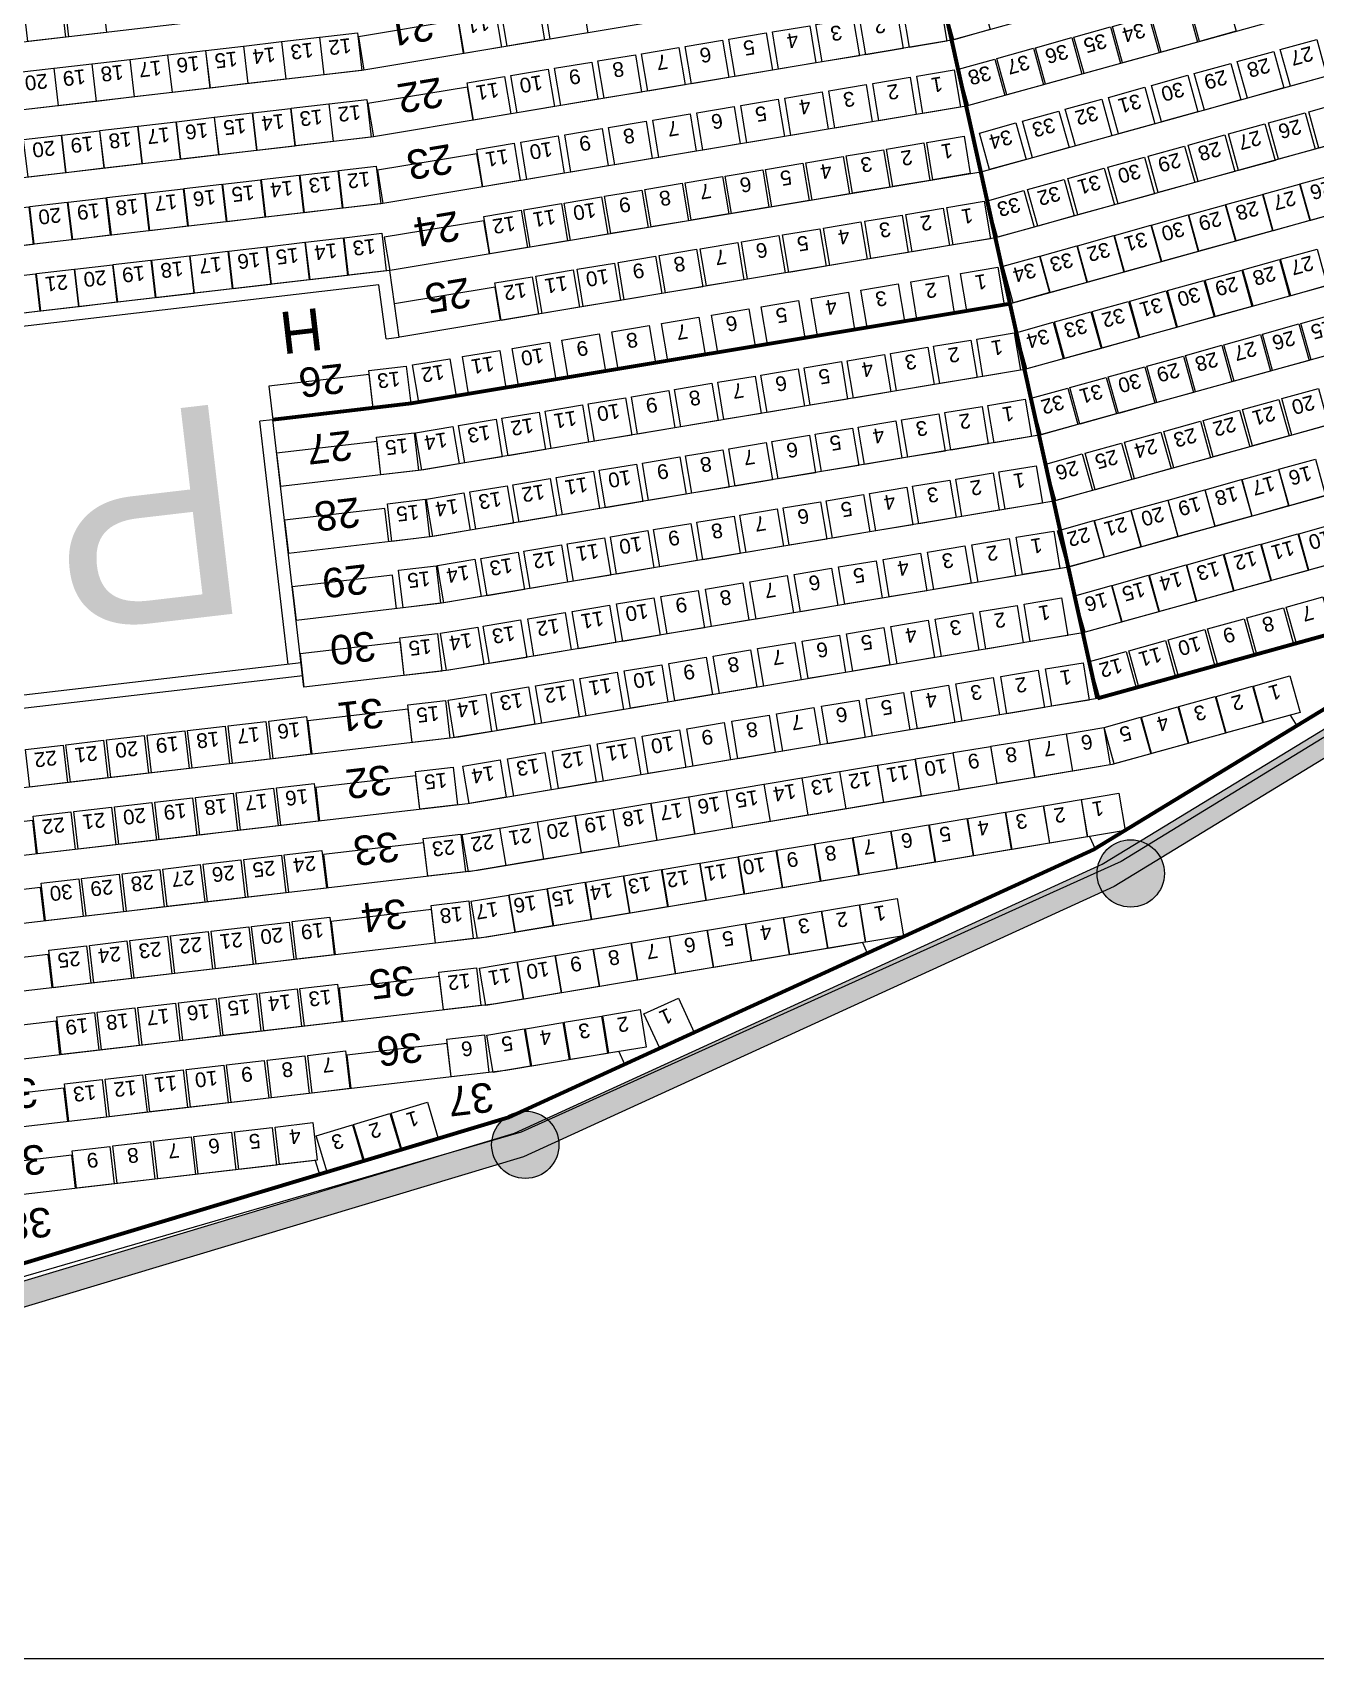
# Model space of a CAD drawing. Header units: millimetres. Extents: x 42980 to 202332, y 27411 to 140378.
# Drawn here: x 131125 to 146366, y 27411 to 46730 of the extents above; entities that cross this region are included whole.
import ezdxf
from ezdxf.enums import TextEntityAlignment as Align

# ---------------------------------------------------------------- set-up
doc = ezdxf.new("R2010")
doc.units = ezdxf.units.MM
doc.header["$LTSCALE"] = 100
doc.layers.get('0').update_dxf_attribs({"linetype": 'CONTINUOUS'})
for name, color, linetype in [('_insida yttervägg arena', 6, 'CONTINUOUS'), ('A-3312-EA-', 7, 'CONTINUOUS'), ('A-3312-FYLL', 7, 'CONTINUOUS'), ('A-3320-EA-', 3, 'CONTINUOUS'), ('A-3320-FYLL', 3, 'CONTINUOUS'), ('G-STOLAR_TELE_2', 3, 'CONTINUOUS'), ('N-RADER', 252, 'CONTINUOUS'), ('N-STOLAR', 1, 'CONTINUOUS'), ('N-STOLNUMMER', 7, 'CONTINUOUS'), ('O-RADER', 252, 'CONTINUOUS'), ('O-RADNUMMER', 4, 'CONTINUOUS'), ('O-STOLAR', 1, 'CONTINUOUS'), ('O-STOLNUMMER', 7, 'CONTINUOUS'), ('O-TRAPPA', 254, 'CONTINUOUS'), ('P-RADER', 252, 'CONTINUOUS'), ('P-RADNUMMER', 4, 'CONTINUOUS'), ('P-STOLAR', 1, 'CONTINUOUS'), ('P-STOLNUMMER', 7, 'CONTINUOUS'), ('P-TRAPPA', 254, 'CONTINUOUS'), ('SEKTIONS_NR', 4, 'CONTINUOUS')]:
    doc.layers.add(name, color=color, linetype=linetype)
doc.layers.add('SEKTIONER', color=4, linetype='CONTINUOUS', lineweight=70)
doc.styles.add('ARIAL', font='arial.ttf')

# ---------------------------------------------------------------- blocks, each defined once
blk = doc.blocks.new('*U36')
at = {"layer": 'G-STOLAR_TELE_2'}
blk.add_circle((0, 0), 400, dxfattribs=at)
blk = doc.blocks.new('*U37')
at = {"layer": 'G-STOLAR_TELE_2'}
blk.add_circle((0, 0), 400, dxfattribs=at)

msp = doc.modelspace()

# ---------------------------------------------------------------- hatches: boundary and pattern name
at = {"layer": 'A-3312-FYLL'}
msp.add_hatch(color=256, dxfattribs=at).paths.add_polyline_path([(129833, 31226), (136958, 33371), (143974, 36585), (150660, 40658), (157173, 45689), (161384, 49663), (161149, 49854), (157029, 45966), (150490, 40906), (143833, 36850), (136852, 33652), (129766, 31519), (122453, 30391), (118753, 30391), (115053, 30391), (107739, 31519), (100653, 33652), (93673, 36850), (87015, 40906), (80476, 45966), (76356, 49854), (76121, 49663), (80332, 45689), (86845, 40658), (93532, 36585), (100547, 33371), (107673, 31226), (115030, 30091), (118753, 30091), (122476, 30091)])
at = {"layer": 'A-3320-FYLL'}
for points in [[(144571, 36738, 1), (143771, 36738, 1)], [(137379, 33514, 1), (136579, 33514, 1)]]:
    msp.add_hatch(color=256, dxfattribs=at).paths.add_polyline_path(points)

# ---------------------------------------------------------------- linework, layer by layer
msp.add_lwpolyline([(42980, 27411), (202332, 27411), (202332, 140378), (42980, 140378)], close=True)
at = {"layer": '_insida yttervägg arena'}
msp.add_lwpolyline([(172663, 87507), (172607, 80521), (171762, 73264), (170102, 66103), (167203, 58902), (164217, 53599), (162838, 54583), (159967, 50674), (161093, 49746), (156927, 45780), (150671, 40929), (144057, 36879), (136930, 33666), (129865, 31612), (122519, 30346), (115145, 30318), (107811, 31440), (100662, 33578)], dxfattribs=at)
at = {"layer": 'A-3312-EA-'}
for p, q in [((143833, 36850), (150490, 40906)), ((150661, 40658), (143974, 36585)), ((136852, 33652), (143833, 36850)), ((143974, 36585), (136958, 33371)), ((129766, 31519), (136852, 33652)), ((136958, 33371), (129833, 31226))]:
    msp.add_line(p, q, dxfattribs=at)
at = {"layer": 'N-RADER'}
for p, q in [((148179, 48339), (142044, 46637)), ((148443, 47582), (142217, 45854)), ((148706, 46824), (142391, 45072)), ((148969, 46067), (142564, 44290)), ((149232, 45310), (142737, 43508)), ((149495, 44553), (142910, 42726)), ((149758, 43795), (143084, 41944)), ((150021, 43038), (143257, 41162)), ((150284, 42281), (143430, 40379)), ((150547, 41524), (143603, 39597)), ((143739, 37027), (150377, 41071)), ((148496, 40124), (143777, 38815))]:
    msp.add_line(p, q, dxfattribs=at)
at = {"layer": 'N-STOLAR'}
for points in [[(141949, 47077), (142383, 47198), (142503, 46764), (142070, 46644)], [(144869, 47057), (145302, 47177), (145423, 46744), (144989, 46623)], [(144411, 46930), (144845, 47050), (144965, 46617), (144531, 46496)], [(143496, 46676), (143929, 46796), (144050, 46363), (143616, 46242)], [(143953, 46803), (144387, 46923), (144507, 46490), (144074, 46369)], [(143038, 46549), (143472, 46669), (143592, 46236), (143158, 46115)], [(145948, 46526), (146381, 46646), (146502, 46213), (146068, 46093)], [(142123, 46295), (142556, 46415), (142676, 45982), (142243, 45861)], [(142580, 46422), (143014, 46542), (143134, 46109), (142701, 45988)], [(145437, 46384), (145871, 46505), (145991, 46071), (145557, 45951)], [(144416, 46101), (144849, 46221), (144970, 45788), (144536, 45667)], [(144926, 46243), (145360, 46363), (145480, 45929), (145047, 45809)], [(143905, 45959), (144339, 46080), (144459, 45646), (144025, 45526)], [(142884, 45676), (143317, 45796), (143438, 45363), (143004, 45242)], [(143394, 45818), (143828, 45938), (143948, 45504), (143515, 45384)], [(146285, 45789), (146719, 45910), (146839, 45476), (146405, 45356)], [(142373, 45534), (142807, 45655), (142927, 45221), (142493, 45101)], [(145331, 45525), (145765, 45645), (145885, 45211), (145451, 45091)], [(145808, 45657), (146242, 45777), (146362, 45344), (145928, 45224)], [(144854, 45392), (145288, 45513), (145408, 45079), (144974, 44959)], [(143900, 45128), (144334, 45248), (144454, 44814), (144020, 44694)], [(144377, 45260), (144811, 45380), (144931, 44947), (144497, 44827)], [(143423, 44995), (143857, 45116), (143977, 44682), (143543, 44562)], [(146184, 44931), (146618, 45052), (146738, 44618), (146305, 44498)], [(142469, 44731), (142903, 44851), (143023, 44417), (142589, 44297)], [(142946, 44863), (143380, 44983), (143500, 44550), (143066, 44430)], [(145743, 44809), (146177, 44929), (146297, 44496), (145863, 44375)], [(144860, 44564), (145294, 44684), (145414, 44251), (144981, 44130)], [(145302, 44687), (145735, 44807), (145856, 44373), (145422, 44253)], [(143978, 44319), (144411, 44439), (144532, 44006), (144098, 43886)], [(144419, 44442), (144853, 44562), (144973, 44128), (144539, 44008)], [(143537, 44197), (143970, 44317), (144090, 43883), (143657, 43763)], [(142654, 43952), (143087, 44072), (143208, 43639), (142774, 43518)], [(143095, 44074), (143529, 44195), (143649, 43761), (143215, 43641)], [(145952, 44037), (146386, 44157), (146506, 43723), (146072, 43603)], [(145056, 43788), (145490, 43908), (145610, 43475), (145176, 43354)], [(145504, 43912), (145938, 44033), (146058, 43599), (145624, 43479)], [(144608, 43664), (145041, 43784), (145162, 43350), (144728, 43230)], [(143712, 43415), (144145, 43535), (144266, 43102), (143832, 42981)], [(144160, 43539), (144593, 43660), (144714, 43226), (144280, 43106)], [(142816, 43166), (143249, 43287), (143369, 42853), (142936, 42733)], [(143264, 43291), (143697, 43411), (143818, 42977), (143384, 42857)], [(146193, 43273), (146626, 43394), (146747, 42960), (146313, 42840)], [(145277, 43019), (145711, 43140), (145831, 42706), (145398, 42586)], [(145735, 43146), (146169, 43267), (146289, 42833), (145855, 42713)], [(144820, 42892), (145253, 43013), (145374, 42579), (144940, 42459)], [(143904, 42638), (144338, 42759), (144458, 42325), (144024, 42205)], [(144362, 42765), (144796, 42886), (144916, 42452), (144482, 42332)], [(142989, 42384), (143422, 42505), (143543, 42071), (143109, 41951)], [(143446, 42511), (143880, 42632), (144000, 42198), (143567, 42078)], [(145499, 42250), (145932, 42371), (146053, 41937), (145619, 41817)], [(145966, 42380), (146400, 42500), (146520, 42067), (146086, 41947)], [(145031, 42121), (145465, 42241), (145585, 41808), (145152, 41687)], [(144097, 41862), (144530, 41982), (144651, 41548), (144217, 41428)], [(144564, 41991), (144998, 42111), (145118, 41678), (144684, 41558)], [(143629, 41732), (144063, 41852), (144183, 41419), (143750, 41298)], [(143162, 41602), (143596, 41722), (143716, 41289), (143282, 41169)], [(145493, 41419), (145926, 41539), (146047, 41105), (145613, 40985)], [(145931, 41540), (146365, 41661), (146485, 41227), (146052, 41107)], [(145054, 41297), (145488, 41417), (145608, 40984), (145175, 40863)], [(144177, 41054), (144611, 41174), (144731, 40740), (144298, 40620)], [(144616, 41175), (145050, 41296), (145170, 40862), (144736, 40742)], [(143739, 40932), (144173, 41052), (144293, 40619), (143859, 40498)], [(143301, 40810), (143734, 40931), (143854, 40497), (143421, 40377)], [(145724, 40652), (146157, 40773), (146278, 40339), (145844, 40219)], [(146167, 40775), (146601, 40896), (146721, 40462), (146287, 40342)], [(145281, 40530), (145714, 40650), (145834, 40216), (145401, 40096)], [(144394, 40284), (144828, 40404), (144948, 39970), (144514, 39850)], [(144837, 40407), (145271, 40527), (145391, 40093), (144958, 39973)], [(143951, 40161), (144384, 40281), (144505, 39847), (144071, 39727)], [(143508, 40038), (143941, 40158), (144061, 39724), (143628, 39604)], [(146018, 39904), (146452, 40024), (146572, 39591), (146139, 39470)], [(145551, 39774), (145985, 39895), (146105, 39461), (145671, 39341)], [(144616, 39515), (145050, 39635), (145170, 39202), (144737, 39081)], [(145084, 39645), (145517, 39765), (145638, 39331), (145204, 39211)], [(144149, 39385), (144583, 39506), (144703, 39072), (144269, 38952)], [(143682, 39256), (144115, 39376), (144236, 38942), (143802, 38822)]]:
    msp.add_lwpolyline(points, close=True, dxfattribs=at)
at = {"layer": 'O-RADER'}
for p, q in [((141871, 47419), (135062, 46283)), ((134950, 47075), (128624, 46336)), ((142044, 46637), (135174, 45490)), ((135062, 46283), (128695, 45539)), ((142217, 45854), (135286, 44698)), ((135174, 45490), (128766, 44742)), ((142391, 45072), (135399, 43906)), ((135286, 44698), (128837, 43945)), ((142564, 44290), (135511, 43113)), ((135399, 43906), (128908, 43148)), ((142737, 43508), (135623, 42321)), ((135511, 43113), (135481, 43110)), ((135623, 42321), (133978, 42129))]:
    msp.add_line(p, q, dxfattribs=at)
at = {"layer": 'O-STOLAR'}
for points in [[(131505, 47126), (131952, 47178), (132004, 46731), (131557, 46679)], [(137202, 47096), (137646, 47170), (137720, 46726), (137276, 46652)], [(131018, 47069), (131465, 47121), (131517, 46674), (131070, 46622)], [(136177, 46925), (136620, 46999), (136694, 46555), (136251, 46481)], [(136689, 47010), (137133, 47085), (137207, 46641), (136764, 46567)], [(140949, 46910), (141393, 46984), (141467, 46540), (141023, 46466)], [(141467, 46997), (141911, 47071), (141985, 46627), (141541, 46553)], [(139914, 46737), (140358, 46811), (140432, 46368), (139988, 46293)], [(140432, 46824), (140875, 46898), (140949, 46454), (140506, 46380)], [(133185, 46517), (133632, 46569), (133684, 46122), (133237, 46070)], [(133636, 46569), (134083, 46621), (134135, 46174), (133688, 46122)], [(134086, 46622), (134533, 46674), (134586, 46227), (134139, 46175)], [(134537, 46675), (134984, 46727), (135037, 46280), (134590, 46228)], [(138878, 46565), (139322, 46639), (139396, 46195), (138952, 46121)], [(139396, 46651), (139840, 46725), (139914, 46281), (139470, 46207)], [(131832, 46359), (132279, 46411), (132331, 45964), (131884, 45912)], [(132283, 46411), (132730, 46463), (132782, 46016), (132335, 45964)], [(132734, 46464), (133181, 46516), (133233, 46069), (132786, 46017)], [(137325, 46305), (137768, 46379), (137842, 45936), (137399, 45861)], [(137842, 46392), (138286, 46466), (138360, 46022), (137916, 45948)], [(138360, 46478), (138804, 46552), (138878, 46108), (138434, 46034)], [(130930, 46253), (131377, 46305), (131429, 45859), (130982, 45806)], [(131381, 46306), (131828, 46358), (131880, 45911), (131433, 45859)], [(136289, 46133), (136733, 46207), (136807, 45763), (136363, 45689)], [(136807, 46219), (137251, 46293), (137325, 45849), (136881, 45775)], [(141106, 46125), (141550, 46199), (141624, 45755), (141180, 45681)], [(141629, 46212), (142073, 46287), (142147, 45843), (141703, 45769)], [(140061, 45951), (140504, 46025), (140578, 45581), (140135, 45507)], [(140583, 46038), (141027, 46112), (141101, 45668), (140657, 45594)], [(133742, 45776), (134189, 45828), (134241, 45381), (133794, 45329)], [(134196, 45829), (134643, 45881), (134695, 45434), (134248, 45382)], [(134650, 45882), (135097, 45934), (135149, 45487), (134702, 45435)], [(139015, 45776), (139459, 45850), (139533, 45407), (139089, 45332)], [(139538, 45864), (139982, 45938), (140056, 45494), (139612, 45420)], [(131926, 45564), (132373, 45616), (132425, 45169), (131978, 45117)], [(132380, 45617), (132827, 45669), (132879, 45222), (132432, 45170)], [(132834, 45670), (133281, 45722), (133333, 45275), (132886, 45223)], [(133288, 45723), (133735, 45775), (133787, 45328), (133340, 45276)], [(137969, 45602), (138413, 45676), (138487, 45232), (138043, 45158)], [(138492, 45689), (138936, 45763), (139010, 45319), (138566, 45245)], [(131018, 45458), (131465, 45510), (131518, 45063), (131071, 45011)], [(131472, 45511), (131919, 45563), (131971, 45116), (131524, 45064)], [(136401, 45340), (136845, 45414), (136919, 44970), (136475, 44896)], [(136924, 45427), (137368, 45502), (137442, 45058), (136998, 44984)], [(137447, 45515), (137891, 45589), (137965, 45145), (137521, 45071)], [(141269, 45343), (141712, 45417), (141786, 44973), (141343, 44899)], [(141747, 45423), (142191, 45497), (142265, 45053), (141821, 44979)], [(140312, 45183), (140756, 45257), (140830, 44813), (140386, 44739)], [(140790, 45263), (141234, 45337), (141308, 44893), (140864, 44819)], [(133844, 44983), (134291, 45035), (134343, 44588), (133896, 44536)], [(134303, 45036), (134750, 45088), (134802, 44642), (134355, 44589)], [(134762, 45090), (135209, 45142), (135261, 44695), (134814, 44643)], [(138877, 44944), (139320, 45018), (139395, 44574), (138951, 44500)], [(139355, 45023), (139799, 45098), (139873, 44654), (139429, 44580)], [(139833, 45103), (140277, 45177), (140351, 44733), (139907, 44659)], [(132009, 44768), (132456, 44821), (132508, 44374), (132061, 44321)], [(132468, 44822), (132915, 44874), (132967, 44427), (132520, 44375)], [(132926, 44876), (133373, 44928), (133426, 44481), (132979, 44429)], [(133385, 44929), (133832, 44981), (133885, 44534), (133438, 44482)], [(137920, 44784), (138364, 44858), (138438, 44414), (137994, 44340)], [(138398, 44864), (138842, 44938), (138916, 44494), (138472, 44420)], [(130632, 44608), (131079, 44660), (131131, 44213), (130684, 44161)], [(131091, 44661), (131538, 44713), (131590, 44266), (131143, 44214)], [(131550, 44715), (131997, 44767), (132049, 44320), (131602, 44268)], [(136963, 44624), (137407, 44698), (137481, 44255), (137037, 44181)], [(137441, 44704), (137885, 44778), (137959, 44334), (137516, 44260)], [(141499, 44569), (141943, 44643), (142017, 44199), (141573, 44125)], [(141987, 44650), (142431, 44724), (142505, 44280), (142061, 44206)], [(136485, 44545), (136929, 44619), (137003, 44175), (136559, 44101)], [(140523, 44406), (140966, 44480), (141041, 44036), (140597, 43962)], [(141011, 44487), (141455, 44561), (141529, 44117), (141085, 44043)], [(134369, 44239), (134816, 44291), (134868, 43844), (134421, 43792)], [(134826, 44292), (135273, 44344), (135325, 43897), (134878, 43845)], [(139546, 44243), (139990, 44317), (140064, 43873), (139620, 43799)], [(140034, 44324), (140478, 44398), (140552, 43954), (140108, 43880)], [(132541, 44025), (132988, 44077), (133040, 43630), (132593, 43578)], [(132998, 44078), (133445, 44131), (133497, 43684), (133050, 43632)], [(133455, 44132), (133902, 44184), (133954, 43737), (133507, 43685)], [(133912, 44185), (134359, 44237), (134411, 43790), (133964, 43738)], [(138081, 43998), (138525, 44073), (138599, 43629), (138155, 43555)], [(138570, 44080), (139013, 44154), (139087, 43710), (138644, 43636)], [(139058, 44161), (139502, 44235), (139576, 43792), (139132, 43718)], [(130714, 43812), (131161, 43864), (131213, 43417), (130766, 43365)], [(131171, 43865), (131618, 43917), (131670, 43470), (131223, 43418)], [(131627, 43918), (132074, 43971), (132127, 43524), (131680, 43471)], [(132084, 43972), (132531, 44024), (132583, 43577), (132137, 43525)], [(137105, 43836), (137549, 43910), (137623, 43466), (137179, 43392)], [(137593, 43917), (138037, 43991), (138111, 43547), (137667, 43473)], [(142149, 43866), (142593, 43940), (142667, 43496), (142223, 43422)], [(136617, 43754), (137060, 43828), (137134, 43384), (136691, 43310)], [(140965, 43669), (141409, 43743), (141483, 43299), (141039, 43225)], [(141557, 43767), (142001, 43841), (142075, 43397), (141631, 43323)], [(139782, 43471), (140226, 43545), (140300, 43101), (139856, 43027)], [(140373, 43570), (140817, 43644), (140891, 43200), (140448, 43126)], [(138598, 43274), (139042, 43348), (139116, 42904), (138672, 42830)], [(139190, 43372), (139634, 43446), (139708, 43003), (139264, 42928)], [(137414, 43076), (137858, 43150), (137932, 42706), (137488, 42632)], [(138006, 43175), (138450, 43249), (138524, 42805), (138080, 42731)], [(136231, 42879), (136675, 42953), (136749, 42509), (136305, 42435)], [(136823, 42977), (137266, 43051), (137340, 42608), (136897, 42534)], [(135118, 42715), (135565, 42767), (135617, 42320), (135170, 42268)], [(135639, 42780), (136083, 42854), (136157, 42410), (135713, 42336)]]:
    msp.add_lwpolyline(points, close=True, dxfattribs=at)
at = {"layer": 'O-TRAPPA'}
for p, q in [((135370, 43902), (128908, 43148)), ((135481, 43110), (135370, 43902)), ((135327, 43092), (135237, 43731)), ((136620, 43704), (135426, 43505)), ((136685, 43309), (136620, 43704)), ((135327, 43092), (135481, 43110))]:
    msp.add_line(p, q, dxfattribs=at)
for points in [[(136245, 46480), (136180, 46875), (134996, 46677), (135062, 46283)], [(136358, 45688), (136292, 46082), (135108, 45885), (135174, 45490)], [(136470, 44896), (136404, 45290), (135221, 45093), (135286, 44698)], [(136554, 44100), (136488, 44494), (135304, 44297), (135370, 43902)], [(135237, 43731), (129103, 43015)], [(135170, 42268), (135124, 42665), (133932, 42526), (133978, 42129)]]:
    msp.add_lwpolyline(points, dxfattribs=at)
at = {"layer": 'P-RADER'}
for p, q in [((142910, 42726), (135736, 41529)), ((143084, 41944), (135848, 40736)), ((135736, 41529), (134071, 41334)), ((143257, 41162), (135960, 39944)), ((135848, 40736), (134164, 40540)), ((143430, 40379), (136072, 39152)), ((135960, 39944), (134257, 39745)), ((143603, 39597), (136185, 38359)), ((136072, 39152), (134349, 38951)), ((143777, 38815), (136297, 37567)), ((146064, 38620), (143950, 38033)), ((146064, 38620), (146143, 38491)), ((136185, 38359), (129405, 37568)), ((143950, 38033), (136409, 36775)), ((136297, 37567), (129476, 36771)), ((143681, 37177), (136522, 35982)), ((143681, 37177), (143748, 37031)), ((136781, 33840), (143739, 37027)), ((136409, 36775), (129547, 35974)), ((136522, 35982), (129618, 35176)), ((140983, 35916), (136634, 35190)), ((140983, 35916), (141040, 35791)), ((136634, 35190), (129689, 34379)), ((138090, 34622), (136746, 34398)), ((138090, 34622), (138159, 34471)), ((136746, 34398), (129760, 33582)), ((129722, 31715), (136781, 33840)), ((134484, 33328), (129831, 32785)), ((134484, 33328), (134533, 33163))]:
    msp.add_line(p, q, dxfattribs=at)
at = {"layer": 'P-STOLAR'}
for points in [[(142342, 43087), (142786, 43161), (142860, 42717), (142416, 42643)], [(140803, 42830), (141247, 42905), (141321, 42461), (140877, 42387)], [(141316, 42916), (141760, 42990), (141834, 42546), (141390, 42472)], [(141829, 43002), (142273, 43076), (142347, 42632), (141903, 42558)], [(139777, 42659), (140221, 42733), (140295, 42290), (139851, 42215)], [(140290, 42745), (140734, 42819), (140808, 42375), (140364, 42301)], [(138752, 42488), (139195, 42562), (139270, 42118), (138826, 42044)], [(139265, 42574), (139708, 42648), (139782, 42204), (139339, 42130)], [(137726, 42317), (138170, 42391), (138244, 41947), (137800, 41873)], [(138239, 42403), (138683, 42477), (138757, 42033), (138313, 41959)], [(142474, 42298), (142918, 42372), (142992, 41928), (142548, 41854)], [(136187, 42060), (136631, 42134), (136705, 41690), (136261, 41616)], [(136700, 42146), (137144, 42220), (137218, 41776), (136774, 41702)], [(137213, 42231), (137657, 42306), (137731, 41862), (137287, 41788)], [(140935, 42041), (141379, 42115), (141453, 41672), (141009, 41598)], [(141448, 42127), (141892, 42201), (141966, 41757), (141522, 41683)], [(141961, 42213), (142405, 42287), (142479, 41843), (142035, 41769)], [(135211, 41921), (135658, 41973), (135710, 41526), (135263, 41474)], [(135674, 41975), (136118, 42049), (136192, 41605), (135748, 41531)], [(139909, 41870), (140353, 41944), (140427, 41500), (139983, 41426)], [(140422, 41956), (140866, 42030), (140940, 41586), (140496, 41512)], [(138883, 41699), (139327, 41773), (139401, 41329), (138957, 41255)], [(139396, 41785), (139840, 41859), (139914, 41415), (139470, 41341)], [(137857, 41528), (138301, 41602), (138375, 41158), (137931, 41084)], [(138370, 41614), (138814, 41688), (138888, 41244), (138444, 41170)], [(142605, 41509), (143049, 41583), (143123, 41139), (142679, 41065)], [(136319, 41271), (136763, 41345), (136837, 40901), (136393, 40827)], [(136832, 41357), (137275, 41431), (137350, 40987), (136906, 40913)], [(137345, 41442), (137788, 41516), (137862, 41073), (137419, 40998)], [(141579, 41338), (142023, 41412), (142097, 40968), (141654, 40894)], [(142092, 41423), (142536, 41497), (142610, 41054), (142166, 40980)], [(135342, 41131), (135789, 41184), (135842, 40737), (135395, 40684)], [(135806, 41186), (136250, 41260), (136324, 40816), (135880, 40742)], [(140041, 41081), (140485, 41155), (140559, 40711), (140115, 40637)], [(140554, 41167), (140998, 41241), (141072, 40797), (140628, 40723)], [(141067, 41252), (141510, 41326), (141584, 40882), (141141, 40808)], [(139015, 40910), (139459, 40984), (139533, 40540), (139089, 40466)], [(139528, 40996), (139972, 41070), (140046, 40626), (139602, 40552)], [(137989, 40739), (138433, 40813), (138507, 40369), (138063, 40295)], [(138502, 40824), (138946, 40898), (139020, 40455), (138576, 40381)], [(142812, 40732), (143256, 40806), (143330, 40363), (142886, 40289)], [(136963, 40568), (137407, 40642), (137481, 40198), (137037, 40124)], [(137476, 40653), (137920, 40727), (137994, 40283), (137550, 40209)], [(141756, 40556), (142200, 40630), (142274, 40187), (141830, 40112)], [(142284, 40644), (142728, 40718), (142802, 40275), (142358, 40200)], [(135474, 40342), (135921, 40395), (135973, 39948), (135526, 39895)], [(135937, 40397), (136381, 40471), (136455, 40027), (136012, 39953)], [(136450, 40482), (136894, 40556), (136968, 40112), (136524, 40038)], [(140701, 40380), (141145, 40454), (141219, 40010), (140775, 39936)], [(141229, 40468), (141673, 40542), (141747, 40098), (141303, 40024)], [(139118, 40116), (139562, 40190), (139636, 39746), (139192, 39672)], [(139646, 40204), (140089, 40278), (140163, 39834), (139720, 39760)], [(140173, 40292), (140617, 40366), (140691, 39922), (140247, 39848)], [(138062, 39940), (138506, 40014), (138580, 39570), (138136, 39496)], [(138590, 40028), (139034, 40102), (139108, 39658), (138664, 39584)], [(142904, 39937), (143348, 40011), (143422, 39567), (142978, 39493)], [(137007, 39764), (137451, 39838), (137525, 39394), (137081, 39320)], [(137535, 39852), (137979, 39926), (138053, 39482), (137609, 39408)], [(141849, 39761), (142293, 39835), (142367, 39391), (141923, 39317)], [(142377, 39849), (142821, 39923), (142895, 39479), (142451, 39405)], [(135971, 39595), (136415, 39665), (136486, 39221), (136041, 39150)], [(136479, 39676), (136923, 39750), (136997, 39306), (136553, 39232)], [(140794, 39585), (141237, 39659), (141311, 39215), (140868, 39141)], [(141321, 39673), (141765, 39747), (141839, 39303), (141395, 39229)], [(135489, 39537), (135936, 39589), (135988, 39142), (135541, 39090)], [(139738, 39409), (140182, 39483), (140256, 39039), (139812, 38965)], [(140266, 39497), (140710, 39571), (140784, 39127), (140340, 39053)], [(138155, 39144), (138599, 39218), (138673, 38775), (138229, 38701)], [(138683, 39232), (139127, 39307), (139201, 38863), (138757, 38789)], [(139210, 39320), (139654, 39395), (139728, 38951), (139285, 38877)], [(143160, 39168), (143604, 39242), (143678, 38799), (143234, 38724)], [(137100, 38968), (137544, 39042), (137618, 38599), (137174, 38524)], [(137627, 39056), (138071, 39130), (138145, 38687), (137701, 38612)], [(142095, 38991), (142538, 39065), (142613, 38621), (142169, 38547)], [(142627, 39079), (143071, 39154), (143145, 38710), (142701, 38636)], [(145628, 38965), (146062, 39086), (146182, 38652), (145748, 38532)], [(136064, 38799), (136508, 38870), (136578, 38425), (136134, 38355)], [(136572, 38880), (137016, 38954), (137090, 38510), (136646, 38436)], [(141029, 38813), (141473, 38887), (141547, 38443), (141103, 38369)], [(141562, 38902), (142006, 38976), (142080, 38532), (141636, 38458)], [(144742, 38720), (145175, 38840), (145295, 38406), (144862, 38286)], [(145185, 38842), (145618, 38963), (145739, 38529), (145305, 38409)], [(135582, 38742), (136029, 38794), (136081, 38347), (135634, 38295)], [(139964, 38635), (140408, 38709), (140482, 38265), (140038, 38191)], [(140497, 38724), (140941, 38798), (141015, 38354), (140571, 38280)], [(144298, 38597), (144732, 38717), (144852, 38283), (144419, 38163)], [(132967, 38437), (133414, 38489), (133466, 38042), (133020, 37990)], [(133449, 38493), (133896, 38545), (133948, 38098), (133501, 38046)], [(133931, 38549), (134378, 38602), (134430, 38155), (133983, 38102)], [(138899, 38457), (139343, 38531), (139417, 38088), (138973, 38014)], [(139431, 38546), (139875, 38620), (139949, 38176), (139505, 38102)], [(143409, 38399), (143852, 38473), (143927, 38029), (143483, 37955)], [(143855, 38474), (144289, 38594), (144409, 38160), (143975, 38040)], [(131040, 38212), (131487, 38264), (131540, 37817), (131093, 37765)], [(131522, 38268), (131969, 38320), (132021, 37873), (131574, 37821)], [(132004, 38324), (132451, 38377), (132503, 37930), (132056, 37877)], [(132486, 38381), (132933, 38433), (132985, 37986), (132538, 37934)], [(137301, 38191), (137745, 38265), (137819, 37821), (137375, 37747)], [(137833, 38280), (138277, 38354), (138351, 37910), (137908, 37836)], [(138366, 38369), (138810, 38443), (138884, 37999), (138440, 37925)], [(142511, 38249), (142955, 38323), (143029, 37879), (142585, 37805)], [(142960, 38324), (143404, 38398), (143478, 37954), (143034, 37880)], [(136236, 38013), (136679, 38087), (136753, 37643), (136310, 37569)], [(136768, 38102), (137212, 38176), (137286, 37732), (136842, 37658)], [(141165, 38024), (141608, 38098), (141683, 37655), (141239, 37581)], [(141613, 38099), (142057, 38173), (142131, 37729), (141687, 37655)], [(142062, 38174), (142506, 38248), (142580, 37804), (142136, 37730)], [(135675, 37948), (136122, 38000), (136174, 37553), (135727, 37501)], [(139818, 37800), (140262, 37874), (140336, 37430), (139892, 37356)], [(140267, 37875), (140711, 37949), (140785, 37505), (140341, 37431)], [(140716, 37950), (141160, 38024), (141234, 37580), (140790, 37506)], [(133060, 37642), (133507, 37694), (133559, 37247), (133112, 37195)], [(133542, 37698), (133989, 37751), (134041, 37304), (133594, 37252)], [(134024, 37755), (134471, 37807), (134523, 37360), (134076, 37308)], [(138921, 37650), (139364, 37724), (139439, 37280), (138995, 37206)], [(139369, 37725), (139813, 37799), (139887, 37355), (139443, 37281)], [(143586, 37617), (144030, 37691), (144104, 37248), (143660, 37173)], [(131615, 37473), (132062, 37526), (132114, 37079), (131667, 37027)], [(132097, 37530), (132544, 37582), (132596, 37135), (132149, 37083)], [(132578, 37586), (133025, 37638), (133078, 37191), (132631, 37139)], [(137574, 37425), (138018, 37499), (138092, 37056), (137648, 36982)], [(138023, 37500), (138467, 37574), (138541, 37130), (138097, 37056)], [(138472, 37575), (138916, 37649), (138990, 37205), (138546, 37131)], [(142688, 37467), (143132, 37542), (143206, 37098), (142762, 37024)], [(143137, 37542), (143581, 37617), (143655, 37173), (143211, 37099)], [(131133, 37417), (131580, 37469), (131632, 37022), (131185, 36970)], [(136677, 37276), (137121, 37350), (137195, 36906), (136751, 36832)], [(137125, 37351), (137569, 37425), (137643, 36981), (137199, 36907)], [(141327, 37240), (141770, 37314), (141844, 36871), (141401, 36797)], [(141780, 37316), (142224, 37390), (142298, 36946), (141854, 36872)], [(142234, 37392), (142678, 37466), (142752, 37022), (142308, 36948)], [(135767, 37153), (136214, 37205), (136267, 36758), (135820, 36706)], [(136228, 37201), (136672, 37275), (136746, 36831), (136302, 36757)], [(140419, 37089), (140863, 37163), (140937, 36719), (140493, 36645)], [(140873, 37165), (141317, 37239), (141391, 36795), (140947, 36721)], [(133153, 36848), (133600, 36900), (133652, 36453), (133205, 36401)], [(133635, 36904), (134082, 36956), (134134, 36509), (133687, 36457)], [(134116, 36960), (134563, 37012), (134616, 36565), (134169, 36513)], [(139058, 36862), (139502, 36936), (139576, 36492), (139132, 36418)], [(139512, 36938), (139955, 37012), (140030, 36568), (139586, 36494)], [(139965, 37013), (140409, 37087), (140483, 36643), (140039, 36569)], [(131708, 36679), (132155, 36731), (132207, 36284), (131760, 36232)], [(132189, 36735), (132636, 36787), (132689, 36340), (132242, 36288)], [(132671, 36791), (133118, 36844), (133170, 36397), (132723, 36344)], [(137697, 36635), (138141, 36709), (138215, 36265), (137771, 36191)], [(138150, 36710), (138594, 36785), (138668, 36341), (138224, 36267)], [(138604, 36786), (139048, 36860), (139122, 36416), (138678, 36342)], [(131226, 36623), (131673, 36675), (131725, 36228), (131278, 36176)], [(136789, 36483), (137233, 36557), (137307, 36114), (136863, 36039)], [(137243, 36559), (137687, 36633), (137761, 36189), (137317, 36115)], [(135860, 36358), (136307, 36411), (136359, 35964), (135912, 35911)], [(136336, 36408), (136779, 36482), (136853, 36038), (136410, 35964)], [(140501, 36291), (140944, 36366), (141018, 35922), (140575, 35848)], [(140952, 36367), (141396, 36441), (141470, 35997), (141026, 35923)], [(133727, 36109), (134174, 36161), (134227, 35714), (133780, 35662)], [(134209, 36166), (134656, 36218), (134708, 35771), (134261, 35719)], [(139145, 36065), (139589, 36139), (139663, 35696), (139219, 35622)], [(139597, 36141), (140041, 36215), (140115, 35771), (139671, 35697)], [(140049, 36216), (140493, 36290), (140567, 35846), (140123, 35772)], [(131800, 35884), (132247, 35936), (132300, 35490), (131853, 35437)], [(132282, 35941), (132729, 35993), (132781, 35546), (132334, 35494)], [(132764, 35997), (133211, 36049), (133263, 35602), (132816, 35550)], [(133246, 36053), (133693, 36105), (133745, 35658), (133298, 35606)], [(138242, 35915), (138686, 35989), (138760, 35545), (138316, 35471)], [(138693, 35990), (139137, 36064), (139211, 35620), (138768, 35546)], [(131319, 35828), (131766, 35880), (131818, 35433), (131371, 35381)], [(136886, 35689), (137330, 35763), (137404, 35319), (136961, 35245)], [(137338, 35764), (137782, 35838), (137856, 35394), (137412, 35320)], [(137790, 35839), (138234, 35913), (138308, 35469), (137864, 35395)], [(135953, 35564), (136400, 35616), (136452, 35169), (136005, 35117)], [(136435, 35613), (136879, 35687), (136953, 35243), (136509, 35169)], [(133820, 35315), (134267, 35367), (134319, 34920), (133872, 34868)], [(134302, 35371), (134749, 35423), (134801, 34976), (134354, 34924)], [(132375, 35146), (132822, 35198), (132874, 34751), (132427, 34699)], [(132857, 35202), (133304, 35254), (133356, 34807), (132909, 34755)], [(133338, 35258), (133785, 35311), (133838, 34864), (133391, 34811)], [(138388, 35071), (138797, 35258), (138984, 34849), (138575, 34662)], [(131412, 35033), (131859, 35086), (131911, 34639), (131464, 34586)], [(131893, 35090), (132340, 35142), (132392, 34695), (131945, 34643)], [(136981, 34893), (137425, 34967), (137499, 34523), (137055, 34449)], [(137439, 34970), (137883, 35044), (137957, 34600), (137514, 34526)], [(137898, 35046), (138342, 35120), (138416, 34676), (137972, 34602)], [(136046, 34769), (136493, 34821), (136545, 34374), (136098, 34322)], [(136522, 34817), (136966, 34891), (137040, 34447), (136596, 34373)], [(134395, 34576), (134842, 34629), (134894, 34182), (134447, 34129)], [(132468, 34351), (132915, 34404), (132967, 33957), (132520, 33904)], [(132950, 34408), (133396, 34460), (133449, 34013), (133002, 33961)], [(133431, 34464), (133878, 34516), (133930, 34069), (133483, 34017)], [(133913, 34520), (134360, 34572), (134412, 34125), (133965, 34073)], [(131504, 34239), (131951, 34291), (132003, 33844), (131557, 33792)], [(131986, 34295), (132433, 34347), (132485, 33900), (132038, 33848)], [(135384, 33889), (135815, 34019), (135944, 33588), (135513, 33458)], [(134938, 33755), (135369, 33885), (135499, 33454), (135068, 33324)], [(133042, 33613), (133489, 33665), (133541, 33218), (133094, 33166)], [(133524, 33669), (133971, 33721), (134023, 33274), (133576, 33222)], [(134006, 33725), (134453, 33778), (134505, 33331), (134058, 33279)], [(134493, 33621), (134924, 33751), (135054, 33320), (134623, 33190)], [(131597, 33444), (132044, 33496), (132096, 33049), (131649, 32997)], [(132079, 33500), (132526, 33553), (132578, 33106), (132131, 33054)], [(132561, 33557), (133008, 33609), (133060, 33162), (132613, 33110)]]:
    msp.add_lwpolyline(points, close=True, dxfattribs=at)
at = {"layer": 'P-TRAPPA'}
for p, q in [((133978, 42129), (133824, 42111)), ((134349, 38951), (133978, 42129)), ((134162, 39222), (133824, 42111)), ((134316, 39240), (130954, 38847)), ((134334, 39086), (130972, 38693))]:
    msp.add_line(p, q, dxfattribs=at)
for points in [[(135263, 41474), (135217, 41871), (134025, 41732), (134071, 41334)], [(135356, 40679), (135309, 41076), (134117, 40937), (134164, 40540)], [(135449, 39884), (135402, 40282), (134210, 40142), (134257, 39745)], [(135541, 39090), (135495, 39487), (134303, 39348), (134349, 38951)], [(135634, 38295), (135588, 38692), (134396, 38553), (134442, 38156)], [(135727, 37501), (135680, 37898), (134489, 37759), (134535, 37361)], [(131173, 36969), (131127, 37366), (129935, 37227), (129981, 36830)], [(135820, 36706), (135773, 37103), (134581, 36964), (134628, 36567)], [(131266, 36174), (131220, 36572), (130028, 36432), (130074, 36035)], [(135912, 35911), (135866, 36309), (134674, 36169), (134721, 35772)], [(131359, 35380), (131312, 35777), (130120, 35638), (130167, 35240)], [(136005, 35117), (135959, 35514), (134767, 35375), (134813, 34978)], [(131451, 34585), (131405, 34982), (130213, 34843), (130260, 34446)], [(136098, 34322), (136052, 34719), (134860, 34580), (134906, 34183)], [(131544, 33790), (131498, 34188), (130306, 34049), (130352, 33651)], [(131637, 32996), (131591, 33393), (130399, 33254), (130445, 32857)]]:
    msp.add_lwpolyline(points, dxfattribs=at)
at = {"layer": 'SEKTIONER'}
for p, q in [((143777, 38815), (137860, 65528)), ((142737, 43508), (135623, 42321)), ((135623, 42321), (133978, 42129)), ((149097, 40291), (143777, 38815))]:
    msp.add_line(p, q, dxfattribs=at)
msp.add_lwpolyline([(160993, 49982), (156934, 46150), (150377, 41071), (143739, 37027), (136781, 33840), (129722, 31715), (122531, 30606)], dxfattribs=at)

# ---------------------------------------------------------------- block references
at = {"layer": 'A-3320-EA-'}
for name, p in [('*U37', (144171, 36738)), ('*U36', (136979, 33514))]:
    msp.add_blockref(name, p, dxfattribs=at)

# ---------------------------------------------------------------- texts
at = {"layer": 'N-STOLNUMMER', "style": 'ARIAL'}
for s, p in [('34', (144170, 46863)), ('36', (143255, 46609)), ('35', (143712, 46736)), ('27', (146165, 46586)), ('37', (142797, 46482)), ('28', (145654, 46445)), ('38', (142339, 46355)), ('29', (145143, 46303)), ('31', (144122, 46020)), ('30', (144633, 46161)), ('32', (143611, 45878)), ('33', (143100, 45736)), ('26', (146025, 45717)), ('34', (142590, 45594)), ('28', (145071, 45453)), ('27', (145548, 45585)), ('29', (144594, 45320)), ('31', (143640, 45056)), ('30', (144117, 45188)), ('32', (143163, 44923)), ('27', (145960, 44869)), ('26', (146401, 44992)), ('33', (142686, 44791)), ('28', (145519, 44747)), ('30', (144636, 44502)), ('29', (145077, 44624)), ('31', (144195, 44379)), ('33', (143312, 44134)), ('32', (143753, 44257)), ('27', (146169, 44097)), ('34', (142871, 44012)), ('28', (145721, 43973)), ('30', (144825, 43724)), ('29', (145273, 43848)), ('31', (144377, 43600)), ('33', (143480, 43351)), ('32', (143928, 43475)), ('25', (146410, 43333)), ('34', (143032, 43227)), ('26', (145952, 43206)), ('28', (145036, 42952)), ('27', (145494, 43079)), ('29', (144579, 42825)), ('31', (143663, 42571)), ('30', (144121, 42698)), ('32', (143206, 42444)), ('20', (146183, 42440)), ('22', (145248, 42181)), ('21', (145716, 42311)), ('23', (144781, 42051)), ('25', (143846, 41792)), ('24', (144314, 41922)), ('26', (143379, 41662)), ('16', (146148, 41600)), ('17', (145710, 41479)), ('19', (144833, 41235)), ('18', (145271, 41357)), ('21', (143956, 40992)), ('20', (144394, 41114)), ('22', (143517, 40871)), ('10', (146384, 40836)), ('12', (145497, 40590)), ('11', (145941, 40713)), ('13', (145054, 40467)), ('15', (144168, 40221)), ('14', (144611, 40344)), ('16', (143724, 40098)), ('7', (146235, 39964)), ('9', (145301, 39705)), ('8', (145768, 39835)), ('11', (144366, 39446)), ('10', (144833, 39575)), ('12', (143899, 39316))]:
    msp.add_text(s, height=175, rotation=195.5062, dxfattribs=at).set_placement(p, align=Align.BOTTOM_CENTER)
at = {"layer": 'O-RADNUMMER', "style": 'ARIAL'}
for s, rotation, p in [('21', 189.4817, (135859, 46992)), ('22', 189.4817, (135971, 46200)), ('23', 189.4817, (136084, 45408)), ('24', 189.4817, (136167, 44612)), ('25', 189.4817, (136299, 43821)), ('26', 186.66, (134810, 42799))]:
    msp.add_text(s, height=350, rotation=rotation, dxfattribs=at).set_placement(p)
at = {"layer": 'O-STOLNUMMER', "style": 'ARIAL'}
for s, rotation, p in [('11', 189.4721, (136395, 46961)), ('3', 189.4721, (140650, 46860)), ('2', 189.4721, (141168, 46947)), ('13', 186.66, (134310, 46648)), ('12', 186.66, (134761, 46701)), ('5', 189.4721, (139614, 46687)), ('4', 189.4721, (140132, 46774)), ('17', 186.66, (132506, 46437)), ('16', 186.66, (132957, 46490)), ('15', 186.66, (133408, 46543)), ('14', 186.66, (133859, 46595)), ('8', 189.4721, (138061, 46428)), ('7', 189.4721, (138579, 46515)), ('6', 189.4721, (139097, 46601)), ('20', 186.66, (131153, 46279)), ('19', 186.66, (131604, 46332)), ('18', 186.66, (132055, 46385)), ('10', 189.4721, (137025, 46255)), ('9', 189.4721, (137543, 46342)), ('1', 189.4721, (141847, 46249)), ('11', 189.4721, (136507, 46169)), ('3', 189.4721, (140802, 46074)), ('2', 189.4721, (141325, 46162)), ('13', 186.66, (134419, 45855)), ('12', 186.66, (134873, 45908)), ('5', 189.4721, (139756, 45900)), ('4', 189.4721, (140279, 45987)), ('17', 186.66, (132604, 45643)), ('16', 186.66, (133058, 45696)), ('15', 186.66, (133511, 45749)), ('14', 186.66, (133965, 45802)), ('8', 189.4721, (138188, 45638)), ('7', 189.4721, (138711, 45726)), ('6', 189.4721, (139234, 45813)), ('20', 186.66, (131242, 45484)), ('19', 186.66, (131696, 45537)), ('18', 186.66, (132150, 45590)), ('10', 189.4721, (137143, 45464)), ('9', 189.4721, (137665, 45551)), ('1', 189.4721, (141966, 45459)), ('11', 189.4721, (136620, 45377)), ('3', 189.4721, (141009, 45299)), ('2', 189.4721, (141487, 45379)), ('13', 186.66, (134527, 45062)), ('12', 186.66, (134985, 45116)), ('6', 189.4721, (139574, 45060)), ('5', 189.4721, (140052, 45140)), ('4', 189.4721, (140530, 45220)), ('16', 186.66, (133150, 44902)), ('15', 186.66, (133609, 44955)), ('14', 186.66, (134068, 45009)), ('8', 189.4721, (138617, 44900)), ('7', 189.4721, (139095, 44980)), ('20', 186.66, (131314, 44687)), ('19', 186.66, (131773, 44741)), ('18', 186.66, (132232, 44794)), ('17', 186.66, (132691, 44848)), ('11', 189.4721, (137182, 44661)), ('10', 189.4721, (137660, 44741)), ('9', 189.4721, (138138, 44820)), ('1', 189.4721, (142206, 44687)), ('12', 189.4721, (136703, 44581)), ('3', 189.4721, (141229, 44524)), ('2', 189.4721, (141718, 44605)), ('13', 186.66, (135049, 44318)), ('5', 189.4721, (140253, 44361)), ('4', 189.4721, (140741, 44442)), ('17', 186.66, (133222, 44105)), ('16', 186.66, (133679, 44158)), ('15', 186.66, (134135, 44211)), ('14', 186.66, (134592, 44265)), ('8', 189.4721, (138788, 44116)), ('7', 189.4721, (139276, 44198)), ('6', 189.4721, (139765, 44279)), ('21', 186.66, (131394, 43891)), ('20', 186.66, (131851, 43945)), ('19', 186.66, (132308, 43998)), ('18', 186.66, (132765, 44051)), ('10', 189.4721, (137812, 43953)), ('9', 189.4721, (138300, 44035)), ('1', 189.4721, (142368, 43903)), ('12', 189.4721, (136835, 43791)), ('11', 189.4721, (137323, 43872)), ('2', 189.4721, (141776, 43804)), ('4', 189.4721, (140592, 43606)), ('3', 189.4721, (141184, 43705)), ('6', 189.4721, (139408, 43409)), ('5', 189.4721, (140000, 43508)), ('8', 189.4721, (138225, 43211)), ('7', 189.4721, (138817, 43310)), ('10', 189.4721, (137041, 43014)), ('9', 189.4721, (137633, 43113)), ('13', 186.66, (135341, 42741)), ('12', 189.4721, (135858, 42816)), ('11', 189.4721, (136449, 42915))]:
    msp.add_text(s, height=175, rotation=rotation, dxfattribs=at).set_placement(p, align=Align.BOTTOM_CENTER)
at = {"layer": 'P-RADNUMMER', "style": 'ARIAL'}
for s, p in [('27', (134903, 42004)), ('28', (134995, 41209)), ('29', (135088, 40415)), ('30', (135181, 39620)), ('31', (135274, 38826)), ('32', (135366, 38031)), ('33', (135459, 37236)), ('34', (135552, 36442)), ('35', (135645, 35647)), ('36', (135738, 34852)), ('36', (131163, 34318)), ('37', (136581, 34259)), ('37', (131256, 33524)), ('38', (131332, 32778))]:
    msp.add_text(s, height=350, rotation=186.66, dxfattribs=at).set_placement(p)
at = {"layer": 'P-STOLNUMMER', "style": 'ARIAL'}
for s, rotation, p in [('3', 189.4721, (141535, 42953)), ('2', 189.4721, (142048, 43038)), ('1', 189.4721, (142561, 43124)), ('5', 189.4721, (140509, 42781)), ('4', 189.4721, (141022, 42867)), ('7', 189.4721, (139483, 42610)), ('6', 189.4721, (139996, 42696)), ('10', 189.4721, (137944, 42353)), ('9', 189.4721, (138457, 42439)), ('8', 189.4721, (138970, 42525)), ('12', 189.4721, (136919, 42182)), ('11', 189.4721, (137431, 42268)), ('3', 189.4721, (141666, 42163)), ('2', 189.4721, (142179, 42249)), ('1', 189.4721, (142692, 42335)), ('14', 189.4721, (135893, 42011)), ('13', 189.4721, (136406, 42097)), ('5', 189.4721, (140641, 41992)), ('4', 189.4721, (141154, 42078)), ('15', 186.66, (135434, 41947)), ('7', 189.4721, (139615, 41821)), ('6', 189.4721, (140128, 41907)), ('9', 189.4721, (138589, 41650)), ('8', 189.4721, (139102, 41736)), ('12', 189.4721, (137050, 41393)), ('11', 189.4721, (137563, 41479)), ('10', 189.4721, (138076, 41564)), ('2', 189.4721, (142311, 41460)), ('1', 189.4721, (142824, 41545)), ('14', 189.4721, (136024, 41222)), ('13', 189.4721, (136537, 41308)), ('5', 189.4721, (140772, 41203)), ('4', 189.4721, (141285, 41289)), ('3', 189.4721, (141798, 41374)), ('15', 186.66, (135566, 41158)), ('7', 189.4721, (139746, 41032)), ('6', 189.4721, (140259, 41118)), ('9', 189.4721, (138721, 40861)), ('8', 189.4721, (139234, 40946)), ('12', 189.4721, (137182, 40604)), ('11', 189.4721, (137695, 40690)), ('10', 189.4721, (138208, 40775)), ('2', 189.4721, (142503, 40681)), ('1', 189.4721, (143030, 40769)), ('14', 189.4721, (136156, 40433)), ('13', 189.4721, (136669, 40519)), ('4', 189.4721, (141447, 40505)), ('3', 189.4721, (141975, 40593)), ('15', 186.66, (135698, 40368)), ('7', 189.4721, (139864, 40241)), ('6', 189.4721, (140392, 40329)), ('5', 189.4721, (140920, 40417)), ('9', 189.4721, (138809, 40065)), ('8', 189.4721, (139336, 40153)), ('11', 189.4721, (137753, 39888)), ('10', 189.4721, (138281, 39976)), ('2', 189.4721, (142595, 39885)), ('1', 189.4721, (143123, 39973)), ('13', 189.4721, (136698, 39712)), ('12', 189.4721, (137226, 39800)), ('4', 189.4721, (141540, 39709)), ('3', 189.4721, (142068, 39797)), ('15', 186.66, (135713, 39563)), ('14', 188.9842, (136190, 39630)), ('6', 189.4721, (140484, 39533)), ('5', 189.4721, (141012, 39621)), ('9', 189.4721, (138901, 39269)), ('8', 189.4721, (139429, 39357)), ('7', 189.4721, (139957, 39445)), ('11', 189.4721, (137846, 39093)), ('10', 189.4721, (138374, 39181)), ('2', 189.4721, (142846, 39116)), ('1', 189.4721, (143378, 39205)), ('13', 189.4721, (136791, 38917)), ('12', 189.4721, (137318, 39005)), ('4', 189.4721, (141781, 38938)), ('3', 189.4721, (142313, 39027)), ('2', 195.5062, (145402, 38903)), ('1', 195.5062, (145845, 39026)), ('15', 186.66, (135805, 38768)), ('14', 188.9842, (136282, 38834)), ('6', 189.4721, (140715, 38761)), ('5', 189.4721, (141248, 38849)), ('3', 195.5062, (144958, 38780)), ('17', 186.66, (133673, 38519)), ('16', 186.66, (134154, 38575)), ('9', 189.4721, (139117, 38494)), ('8', 189.4721, (139650, 38583)), ('7', 189.4721, (140183, 38672)), ('5', 195.5062, (144072, 38534)), ('4', 195.5062, (144515, 38657)), ('21', 186.66, (131746, 38294)), ('20', 186.66, (132227, 38350)), ('19', 186.66, (132709, 38407)), ('18', 186.66, (133191, 38463)), ('11', 189.4721, (138052, 38316)), ('10', 189.4721, (138585, 38405)), ('7', 189.4721, (143178, 38360)), ('6', 189.4721, (143627, 38435)), ('22', 186.66, (131264, 38238)), ('13', 189.4721, (136987, 38138)), ('12', 189.4721, (137519, 38227)), ('10', 189.4721, (141832, 38136)), ('9', 189.4721, (142281, 38211)), ('8', 189.4721, (142730, 38286)), ('15', 186.66, (135898, 37974)), ('14', 189.4721, (136454, 38050)), ('13', 189.4721, (140486, 37911)), ('12', 189.4721, (140934, 37986)), ('11', 189.4721, (141383, 38061)), ('17', 186.66, (133765, 37725)), ('16', 186.66, (134247, 37781)), ('15', 189.4721, (139588, 37761)), ('14', 189.4721, (140037, 37836)), ('20', 186.66, (132320, 37556)), ('19', 186.66, (132802, 37612)), ('18', 186.66, (133284, 37668)), ('18', 189.4721, (138242, 37537)), ('17', 189.4721, (138690, 37612)), ('16', 189.4721, (139139, 37686)), ('2', 189.4721, (143305, 37570)), ('1', 189.4721, (143759, 37646)), ('22', 186.66, (131357, 37443)), ('21', 186.66, (131838, 37500)), ('20', 189.4721, (137344, 37387)), ('19', 189.4721, (137793, 37462)), ('5', 189.4721, (141944, 37343)), ('4', 189.4721, (142398, 37419)), ('3', 189.4721, (142851, 37495)), ('23', 186.66, (135991, 37179)), ('22', 189.4721, (136446, 37237)), ('21', 189.4721, (136895, 37312)), ('7', 189.4721, (141036, 37192)), ('6', 189.4721, (141490, 37268)), ('24', 186.66, (134340, 36986)), ('10', 189.4721, (139675, 36965)), ('9', 189.4721, (140129, 37041)), ('8', 189.4721, (140583, 37116)), ('28', 186.66, (132413, 36761)), ('27', 186.66, (132895, 36817)), ('26', 186.66, (133376, 36874)), ('25', 186.66, (133858, 36930)), ('12', 189.4721, (138768, 36813)), ('11', 189.4721, (139222, 36889)), ('30', 186.66, (131449, 36649)), ('29', 186.66, (131931, 36705)), ('15', 189.4721, (137407, 36586)), ('14', 189.4721, (137860, 36662)), ('13', 189.4721, (138314, 36738)), ('18', 186.66, (136084, 36384)), ('17', 189.4721, (136499, 36435)), ('16', 189.4721, (136953, 36511)), ('1', 189.4721, (141171, 36403)), ('19', 186.66, (134433, 36192)), ('3', 189.4721, (140267, 36253)), ('2', 189.4721, (140719, 36328)), ('22', 186.66, (132987, 36023)), ('21', 186.66, (133469, 36079)), ('20', 186.66, (133951, 36135)), ('6', 189.4721, (138912, 36026)), ('5', 189.4721, (139364, 36102)), ('4', 189.4721, (139816, 36177)), ('25', 186.66, (131542, 35854)), ('24', 186.66, (132024, 35910)), ('23', 186.66, (132506, 35967)), ('9', 189.4721, (137557, 35800)), ('8', 189.4721, (138009, 35876)), ('7', 189.4721, (138460, 35951)), ('12', 186.66, (136177, 35590)), ('11', 189.4721, (136653, 35650)), ('10', 189.4721, (137105, 35725)), ('13', 186.66, (134525, 35397)), ('16', 186.66, (133080, 35228)), ('15', 186.66, (133562, 35285)), ('14', 186.66, (134044, 35341)), ('19', 186.66, (131635, 35060)), ('18', 186.66, (132117, 35116)), ('17', 186.66, (132598, 35172)), ('2', 189.4721, (138117, 35083)), ('1', 204.6122, (138592, 35165)), ('5', 189.4721, (136741, 34853)), ('4', 189.4721, (137199, 34930)), ('3', 189.4721, (137658, 35006)), ('6', 186.66, (136269, 34795)), ('10', 186.66, (133173, 34434)), ('9', 186.66, (133655, 34490)), ('8', 186.66, (134136, 34546)), ('7', 186.66, (134618, 34602)), ('13', 186.66, (131728, 34265)), ('12', 186.66, (132210, 34321)), ('11', 186.66, (132691, 34377)), ('1', 196.7537, (135599, 33954)), ('5', 186.66, (133748, 33695)), ('4', 186.66, (134229, 33752)), ('3', 196.7537, (134709, 33686)), ('2', 196.7537, (135154, 33820)), ('9', 186.66, (131821, 33470)), ('8', 186.66, (132302, 33527)), ('7', 186.66, (132784, 33583)), ('6', 186.66, (133266, 33639))]:
    msp.add_text(s, height=175, rotation=rotation, dxfattribs=at).set_placement(p, align=Align.BOTTOM_CENTER)
at = {"layer": 'SEKTIONS_NR', "style": 'ARIAL'}
for s, height, p in [('H', 500, (134540, 43460)), ('P', 2500, (133493, 42339))]:
    msp.add_text(s, height=height, rotation=186.66, dxfattribs=at).set_placement(p)

doc.saveas('drawing.dxf')
